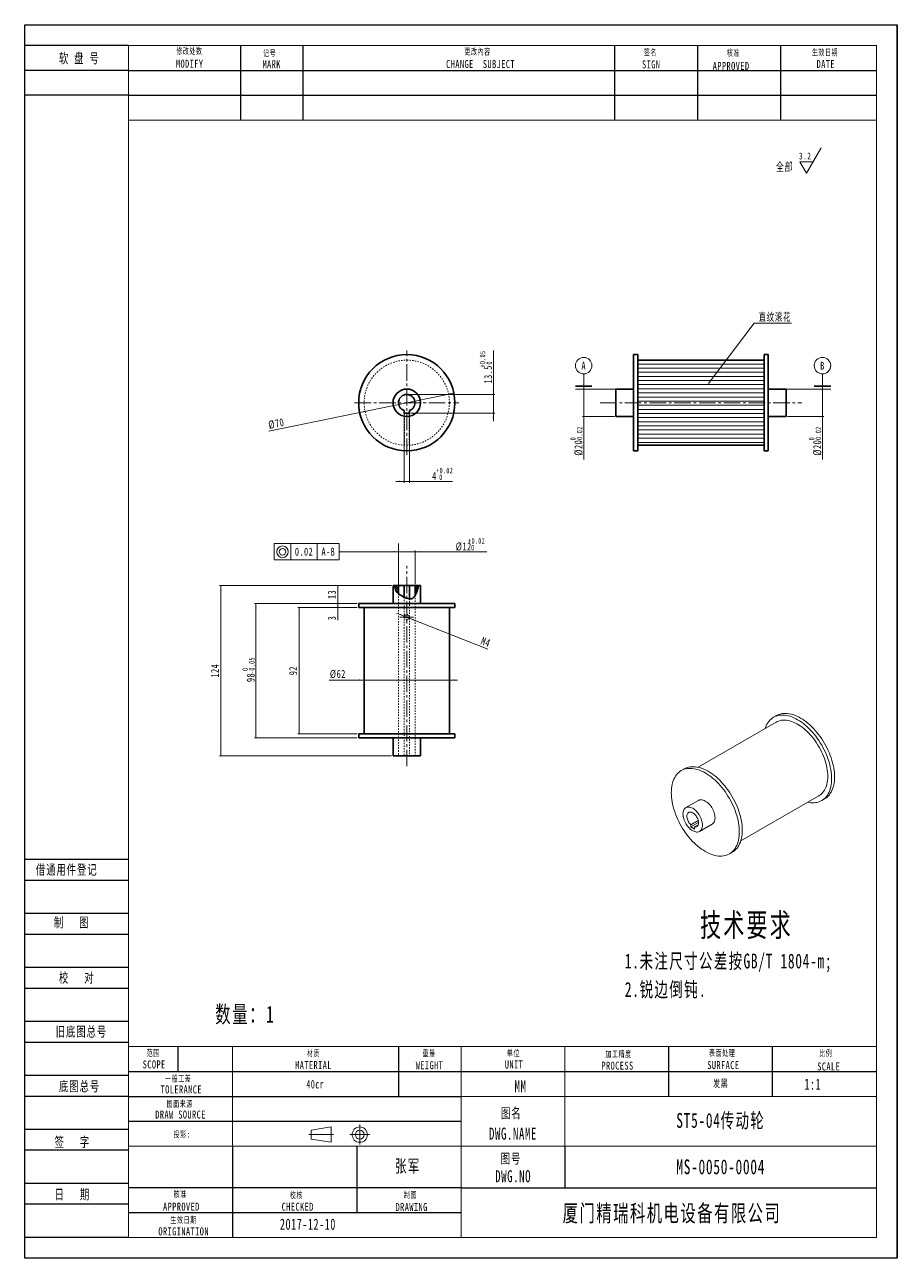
# Model space of a CAD drawing. Header units: millimetres. Extents: x 0 to 2755, y 0 to 898.
# Drawn here: x 2120 to 2755, y 0 to 898 of the extents above; entities that cross this region are included whole.
import ezdxf

# ---------------------------------------------------------------- set-up
doc = ezdxf.new("R2010")
doc.units = ezdxf.units.MM
doc.set_wipeout_variables(frame=1)
for name, pattern in [('AD_LTYPE3 0 mm', [16, 11, -1, 1, -1, 1, -1]), ('点画线', [18, 12, -2, 2, -2]), ('虚线', [2, 1, -1])]:
    doc.linetypes.add(name, pattern=pattern)
doc.layers.get('0').update_dxf_attribs({"lineweight": 35})
for name, color, linetype, lineweight in [('ACAD0', 7, 'Continuous', 0), ('ACADA-定位3-标高', 171, 'Continuous', 0), ('ACADA-构件3-柱砼', 9, 'Continuous', 0), ('ACADA-构件8-屋面', 7, 'Continuous', 0), ('EB0', 7, 'Continuous', 35), ('中心线层', 1, '点画线', 18), ('剖面线层', 4, 'Continuous', 18), ('尺寸线层', 3, 'Continuous', 18), ('虚线层', 6, '虚线', 18)]:
    doc.layers.add(name, color=color, linetype=linetype, lineweight=lineweight)
doc.styles.add('标准', font='', dxfattribs={"width": 0.667})
doc.styles.get('标准').set_extended_font_data('宋体')
doc.dimstyles.new('标准', dxfattribs={"dimtxt": 5.779688, "dimasz": 3.5, "dimexe": 1, "dimexo": 1, "dimgap": 1.209086, "dimtad": 1, "dimdec": 1, "dimdsep": 46, "dimtxsty": '标准', "dimblk": '_CAXARROW', "dimcen": 0, "dimdle": 7, "dimazin": 2, "dimtfac": 0.707107, "dimtdec": 3, "dimtmove": 0, "dimatfit": 3, "dimfxl": 0, "dimfrac": 2, "dimtolj": 1, "dimarcsym": 0})

# ---------------------------------------------------------------- blocks, each defined once
blk = doc.blocks.new('*X78')
at = {"layer": '尺寸线层', "linetype": 'Continuous', "lineweight": 18}
for points in [[(2348.34, 489.78), (2348.78, 486.28), (2347.9, 486.28)], [(2348.34, 476.78), (2348.78, 480.28), (2347.9, 480.28)]]:
    blk.add_hatch(color=0, dxfattribs=at).paths.add_polyline_path(points, flags=0)
at = {"layer": '尺寸线层', "color": 0, "linetype": 'Continuous', "lineweight": 18}
for p, q in [((2387.53, 489.78), (2347.34, 489.78)), ((2348.34, 489.78), (2348.34, 476.78)), ((2362.53, 476.78), (2347.34, 476.78))]:
    blk.add_line(p, q, dxfattribs=at)
at = {"layer": '尺寸线层', "color": 0, "linetype": 'Continuous', "lineweight": 18, "insert": (2344.03, 483.28), "char_height": 5.78, "width": 8.1213, "attachment_point": 5, "rotation": 90, "line_spacing_factor": 1.15057, "style": '标准'}
blk.add_mtext('\\T1.1;13', dxfattribs=at)
blk = doc.blocks.new('_CAXARROW')
blk.add_hatch(color=0).paths.add_polyline_path([(0, 0), (-1, 0.125), (-1, -0.125)], flags=0)
blk = doc.blocks.new('*X79')
at = {"layer": '尺寸线层', "linetype": 'Continuous', "lineweight": 18}
for points in [[(2348.34, 476.78), (2347.9, 480.28), (2348.78, 480.28)], [(2348.34, 473.78), (2347.9, 470.28), (2348.78, 470.28)]]:
    blk.add_hatch(color=0, dxfattribs=at).paths.add_polyline_path(points, flags=0)
at = {"layer": '尺寸线层', "color": 0, "linetype": 'Continuous', "lineweight": 18}
for p, q in [((2362.53, 476.78), (2347.34, 476.78)), ((2348.34, 464.44), (2348.34, 482.78)), ((2362.53, 473.78), (2347.34, 473.78))]:
    blk.add_line(p, q, dxfattribs=at)
at = {"layer": '尺寸线层', "color": 0, "linetype": 'Continuous', "lineweight": 18, "insert": (2344.03, 466.11), "char_height": 5.78, "width": 3.598, "attachment_point": 5, "rotation": 90, "line_spacing_factor": 1.15057, "style": '标准'}
blk.add_mtext('\\T1.1;3', dxfattribs=at)
blk = doc.blocks.new('*X80')
at = {"layer": '尺寸线层', "linetype": 'Continuous', "lineweight": 18}
for p, q in [((10.39, -2.26), (21.02, 16.15)), ((5.56, 6.11), (15.22, 6.11)), ((10.39, -2.26), (5.56, 6.11))]:
    blk.add_line(p, q, dxfattribs=at)
at = {"layer": '尺寸线层', "linetype": 'Continuous', "lineweight": 18, "line_spacing_factor": 1.15057, "style": '标准'}
for s, insert, char_height, width, attachment_point in [('\\T1.1;3.2', (13.89, 10.25), 4.986, 10.9085, 6), ('\\T1.1;全部', (-5.55, 2.04), 6.165, 27.4622, 5)]:
    blk.add_mtext(s, dxfattribs=dict(at, insert=insert, char_height=char_height, width=width, attachment_point=attachment_point))
blk = doc.blocks.new('*X81')
at = {"layer": '尺寸线层', "linetype": 'Continuous', "lineweight": 18}
for points in [[(2320.15, 473.78), (2320.58, 470.28), (2319.71, 470.28)], [(2320.15, 381.78), (2320.58, 385.28), (2319.71, 385.28)]]:
    blk.add_hatch(color=0, dxfattribs=at).paths.add_polyline_path(points, flags=0)
at = {"layer": '尺寸线层', "color": 0, "linetype": 'Continuous', "lineweight": 18}
for p, q in [((2362.53, 473.78), (2319.15, 473.78)), ((2320.15, 473.78), (2320.15, 381.78)), ((2362.53, 381.78), (2319.15, 381.78))]:
    blk.add_line(p, q, dxfattribs=at)
at = {"layer": '尺寸线层', "color": 0, "linetype": 'Continuous', "lineweight": 18, "insert": (2315.84, 427.78), "char_height": 5.78, "width": 8.1213, "attachment_point": 5, "rotation": 90, "line_spacing_factor": 1.15057, "style": '标准'}
blk.add_mtext('\\T1.1;92', dxfattribs=at)
blk = doc.blocks.new('*X82')
at = {"layer": '尺寸线层', "linetype": 'Continuous', "lineweight": 18}
for points in [[(2263.3, 489.78), (2262.86, 486.28), (2263.74, 486.28)], [(2263.3, 365.78), (2262.86, 369.28), (2263.74, 369.28)]]:
    blk.add_hatch(color=0, dxfattribs=at).paths.add_polyline_path(points, flags=0)
at = {"layer": '尺寸线层', "color": 0, "linetype": 'Continuous', "lineweight": 18}
for p, q in [((2387.53, 489.78), (2262.3, 489.78)), ((2263.3, 365.78), (2263.3, 489.78)), ((2387.53, 365.78), (2262.3, 365.78))]:
    blk.add_line(p, q, dxfattribs=at)
at = {"layer": '尺寸线层', "color": 0, "linetype": 'Continuous', "lineweight": 18, "insert": (2258.99, 427.78), "char_height": 5.78, "width": 12.8694, "attachment_point": 5, "rotation": 90, "line_spacing_factor": 1.15057, "style": '标准'}
blk.add_mtext('\\T1.1;124', dxfattribs=at)
blk = doc.blocks.new('*X84')
at = {"color": 0, "attachment_point": 1, "rotation": 90, "line_spacing_factor": 1.15057, "style": '标准'}
for s, insert, char_height, width in [('\\T1.1;{\\H0.707107x;-0.05}', (2283.73, 425.39), 5.7797, 20.9352), ('\\T1.1;{\\H0.707107x;0}', (2278.85, 427.59), 5.7797, 20.9352), ('\\T1.1;98', (2282.04, 419.48), 5.78, 33.682)]:
    blk.add_mtext(s, dxfattribs=dict(at, insert=insert, char_height=char_height, width=width))
blk = doc.blocks.new('*X83')
at = {"layer": '尺寸线层', "linetype": 'Continuous', "lineweight": 18}
for points in [[(2288.78, 476.78), (2289.22, 473.28), (2288.34, 473.28)], [(2288.78, 378.78), (2289.22, 382.28), (2288.34, 382.28)]]:
    blk.add_hatch(color=0, dxfattribs=at).paths.add_polyline_path(points, flags=0)
at = {"layer": '尺寸线层', "color": 0, "linetype": 'Continuous', "lineweight": 18}
for p, q in [((2362.53, 476.78), (2287.78, 476.78)), ((2288.78, 476.78), (2288.78, 378.78)), ((2362.53, 378.78), (2287.78, 378.78))]:
    blk.add_line(p, q, dxfattribs=at)
blk.add_blockref('*X84', (0, 0), dxfattribs=at)
blk = doc.blocks.new('*X85')
at = {"layer": '尺寸线层', "color": 0, "linetype": 'Continuous', "lineweight": 18}
for p, q in [((-90.47, 6), (-78.47, 6)), ((-90.47, 6), (-90.47, -6)), ((-78.47, -6), (-78.47, 6)), ((-78.47, 6), (-43.08, 6)), ((-59.1, -6), (-59.1, 6)), ((-43.08, -6), (-43.08, 6)), ((0, -24.6), (0, 6)), ((-78.47, -6), (-90.47, -6)), ((-78.47, -6), (-43.08, -6)), ((-0.07, 0), (-43.08, 0)), ((0, 0), (-0.07, 0))]:
    blk.add_line(p, q, dxfattribs=at)
for radius in [4.2, 2.4]:
    blk.add_circle((-84.47, 0), radius, dxfattribs=at)
at = {"layer": '尺寸线层', "color": 0, "linetype": 'Continuous', "lineweight": 18, "char_height": 5.78, "attachment_point": 5, "line_spacing_factor": 1.15057, "style": '标准'}
for s, insert, width in [('\\T1.1;0.02', (-68.79, 0), 17.1678), ('\\T1.1;A-B', (-51.09, 0), 12.8694)]:
    blk.add_mtext(s, dxfattribs=dict(at, insert=insert, width=width))
blk = doc.blocks.new('*X87')
at = {"color": 0, "char_height": 5.7797, "attachment_point": 1, "line_spacing_factor": 1.15057, "style": '标准'}
for s, insert, width in [('\\T1.1;%%C12', (2434.16, 521.12), 39.8415), ('\\T1.1;{\\H0.707107x;+0.02}', (2443.2, 524.31), 20.9352), ('\\T1.1;{\\H0.707107x;0}', (2445.35, 519.43), 20.9352)]:
    blk.add_mtext(s, dxfattribs=dict(at, insert=insert, width=width))
blk = doc.blocks.new('*X86')
at = {"layer": '尺寸线层', "linetype": 'Continuous', "lineweight": 18}
for points in [[(2392.53, 514.38), (2389.03, 514.82), (2389.03, 513.94)], [(2404.53, 514.38), (2408.03, 514.82), (2408.03, 513.94)]]:
    blk.add_hatch(color=0, dxfattribs=at).paths.add_polyline_path(points, flags=0)
at = {"layer": '尺寸线层', "color": 0, "linetype": 'Continuous', "lineweight": 18}
for p, q in [((2386.53, 514.38), (2456.71, 514.38)), ((2392.53, 490.78), (2392.53, 515.38)), ((2404.53, 490.78), (2404.53, 515.38))]:
    blk.add_line(p, q, dxfattribs=at)
blk.add_blockref('*X87', (0, 0), dxfattribs=at)
blk = doc.blocks.new('*X88')
at = {"layer": '尺寸线层', "linetype": 'Continuous', "lineweight": 18}
for points in [[(2396.67, 467.52), (2393.25, 468.4), (2393.57, 469.21)], [(2400.39, 466.04), (2403.48, 464.35), (2403.8, 465.16)]]:
    blk.add_hatch(color=0, dxfattribs=at).paths.add_polyline_path(points, flags=0)
at = {"layer": '尺寸线层', "color": 0, "linetype": 'Continuous', "lineweight": 18}
blk.add_line((2457.52, 443.4), (2391.09, 469.73), dxfattribs=at)
at = {"layer": '尺寸线层', "color": 0, "linetype": 'Continuous', "lineweight": 18, "insert": (2456, 448.64), "char_height": 5.78, "width": 11.7241, "attachment_point": 5, "rotation": 338.385, "line_spacing_factor": 1.15057, "style": '标准'}
blk.add_mtext('\\T1.1;M4', dxfattribs=at)
blk = doc.blocks.new('*X89')
at = {"layer": '尺寸线层', "linetype": 'Continuous', "lineweight": 18}
for points in [[(2432.8, 629.91), (2429.29, 629.63), (2429.46, 628.77)], [(2364.25, 615.73), (2367.59, 616.87), (2367.77, 616.02)]]:
    blk.add_hatch(color=0, dxfattribs=at).paths.add_polyline_path(points, flags=0)
at = {"layer": '尺寸线层', "color": 0, "linetype": 'Continuous', "lineweight": 18}
blk.add_line((2298.18, 602.07), (2432.8, 629.91), dxfattribs=at)
at = {"layer": '尺寸线层', "color": 0, "linetype": 'Continuous', "lineweight": 18, "insert": (2303.56, 607.58), "char_height": 5.7797, "width": 14.5339, "attachment_point": 5, "rotation": 11.68472, "line_spacing_factor": 1.15057, "style": '标准'}
blk.add_mtext('\\T1.1;%%C70', dxfattribs=at)
blk = doc.blocks.new('*X91')
at = {"color": 0, "attachment_point": 1, "rotation": 90, "line_spacing_factor": 1.15057, "style": '标准'}
for s, insert, char_height, width in [('\\T1.1;{\\H0.707107x;+0.05}', (2451.59, 648.48), 5.7797, 20.9352), ('\\T1.1;13.5', (2454.78, 636.87), 5.78, 44.973), ('\\T1.1;{\\H0.707107x;0}', (2456.47, 650.62), 5.7797, 20.9352)]:
    blk.add_mtext(s, dxfattribs=dict(at, insert=insert, char_height=char_height, width=width))
blk = doc.blocks.new('*X90')
at = {"layer": '尺寸线层', "linetype": 'Continuous', "lineweight": 18}
for points in [[(2461.52, 628.82), (2461.08, 632.32), (2461.96, 632.32)], [(2461.52, 615.32), (2461.08, 611.82), (2461.96, 611.82)]]:
    blk.add_hatch(color=0, dxfattribs=at).paths.add_polyline_path(points, flags=0)
at = {"layer": '尺寸线层', "color": 0, "linetype": 'Continuous', "lineweight": 18}
for p, q in [((2461.52, 609.32), (2461.52, 660.78)), ((2399.53, 628.82), (2462.52, 628.82)), ((2401.53, 615.32), (2462.52, 615.32))]:
    blk.add_line(p, q, dxfattribs=at)
blk.add_blockref('*X91', (0, 0), dxfattribs=at)
blk = doc.blocks.new('*X93')
at = {"color": 0, "attachment_point": 1, "line_spacing_factor": 1.15057, "style": '标准'}
for s, insert, char_height, width in [('\\T1.1;{\\H0.707107x;+0.02}', (2419.96, 575.53), 5.7797, 20.9352), ('\\T1.1;4', (2416.98, 572.35), 5.78, 27.7366), ('\\T1.1;{\\H0.707107x;0}', (2422.11, 570.65), 5.7797, 20.9352)]:
    blk.add_mtext(s, dxfattribs=dict(at, insert=insert, char_height=char_height, width=width))
blk = doc.blocks.new('*X92')
at = {"layer": '尺寸线层', "linetype": 'Continuous', "lineweight": 18}
for points in [[(2396.53, 565.6), (2393.03, 566.04), (2393.03, 565.17)], [(2400.53, 565.6), (2404.03, 566.04), (2404.03, 565.17)]]:
    blk.add_hatch(color=0, dxfattribs=at).paths.add_polyline_path(points, flags=0)
at = {"layer": '尺寸线层', "color": 0, "linetype": 'Continuous', "lineweight": 18}
for p, q in [((2396.53, 614.32), (2396.53, 564.6)), ((2400.53, 614.32), (2400.53, 564.6)), ((2390.53, 565.6), (2431.78, 565.6))]:
    blk.add_line(p, q, dxfattribs=at)
blk.add_blockref('*X93', (0, 0), dxfattribs=at)
blk = doc.blocks.new('*X94')
at = {"layer": 'EB0', "linetype": 'Continuous', "lineweight": 18}
blk.add_hatch(color=0, dxfattribs=at).paths.add_polyline_path([(-48.31, -43.83), (-46.54, -40.77), (-45.85, -41.3)], flags=0)
at = {"layer": 'EB0', "color": 0, "linetype": 'Continuous', "lineweight": 18}
for p, q in [((-48.31, -43.83), (-15.17, 0)), ((-15.17, 0), (12.17, 0))]:
    blk.add_line(p, q, dxfattribs=at)
at = {"layer": 'EB0', "color": 0, "linetype": 'Continuous', "lineweight": 18, "insert": (0, 4.31), "char_height": 5.78, "width": 33.7767, "attachment_point": 5, "line_spacing_factor": 1.15057, "style": '标准'}
blk.add_mtext('\\T1.1;直纹滚花', dxfattribs=at)
blk = doc.blocks.new('*X96')
at = {"color": 0, "char_height": 5.7797, "attachment_point": 1, "rotation": 90, "line_spacing_factor": 1.15057, "style": '标准'}
for s, insert, width in [('\\T1.1;{\\H0.707107x;-0.02}', (2522.24, 593.27), 20.9352), ('\\T1.1;{\\H0.707107x;0}', (2517.36, 595.46), 20.9352), ('\\T1.1;%%C20', (2520.55, 584.27), 39.8415)]:
    blk.add_mtext(s, dxfattribs=dict(at, insert=insert, width=width))
blk = doc.blocks.new('*X95')
at = {"layer": '尺寸线层', "linetype": 'Continuous', "lineweight": 18}
for points in [[(2527.29, 632.82), (2527.73, 636.32), (2526.85, 636.32)], [(2527.29, 612.82), (2527.73, 609.32), (2526.85, 609.32)]]:
    blk.add_hatch(color=0, dxfattribs=at).paths.add_polyline_path(points, flags=0)
at = {"layer": '尺寸线层', "color": 0, "linetype": 'Continuous', "lineweight": 18}
for p, q in [((2527.29, 638.82), (2527.29, 581.47)), ((2549.59, 632.82), (2526.29, 632.82)), ((2549.59, 612.82), (2526.29, 612.82))]:
    blk.add_line(p, q, dxfattribs=at)
blk.add_blockref('*X96', (0, 0), dxfattribs=at)
blk = doc.blocks.new('*X97')
at = {"layer": '尺寸线层', "color": 0, "linetype": 'Continuous', "lineweight": 18}
for p, q in [((0, 2), (0, 11)), ((23.3, 0), (-6, 0))]:
    blk.add_line(p, q, dxfattribs=at)
at = {"layer": '尺寸线层', "color": 0, "linetype": 'Continuous', "lineweight": 35}
blk.add_line((-6, 2), (6, 2), dxfattribs=at)
at = {"layer": '尺寸线层', "color": 0, "linetype": 'Continuous', "lineweight": 18}
blk.add_circle((0, 17), 6, dxfattribs=at)
at = {"layer": '尺寸线层', "color": 0, "linetype": 'Continuous', "lineweight": 18, "insert": (0, 17), "char_height": 5.78, "width": 3.9514, "attachment_point": 5, "line_spacing_factor": 1.15057, "style": '标准'}
blk.add_mtext('\\T1.1;A', dxfattribs=at)
blk = doc.blocks.new('*X98')
at = {"layer": '尺寸线层', "color": 0, "linetype": 'Continuous', "lineweight": 18}
for p, q in [((0, 2), (0, 11)), ((-26.42, 0), (6, 0))]:
    blk.add_line(p, q, dxfattribs=at)
at = {"layer": '尺寸线层', "color": 0, "linetype": 'Continuous', "lineweight": 35}
blk.add_line((-6, 2), (6, 2), dxfattribs=at)
at = {"layer": '尺寸线层', "color": 0, "linetype": 'Continuous', "lineweight": 18}
blk.add_circle((0, 17), 6, dxfattribs=at)
at = {"layer": '尺寸线层', "color": 0, "linetype": 'Continuous', "lineweight": 18, "insert": (0, 17), "char_height": 5.78, "width": 3.8229, "attachment_point": 5, "line_spacing_factor": 1.15057, "style": '标准'}
blk.add_mtext('\\T1.1;B', dxfattribs=at)
blk = doc.blocks.new('*X100')
at = {"color": 0, "char_height": 5.7797, "attachment_point": 1, "rotation": 90, "line_spacing_factor": 1.15057, "style": '标准'}
for s, insert, width in [('\\T1.1;{\\H0.707107x;-0.02}', (2695.96, 593.27), 20.9352), ('\\T1.1;{\\H0.707107x;0}', (2691.09, 595.46), 20.9352), ('\\T1.1;%%C20', (2694.27, 584.27), 39.8415)]:
    blk.add_mtext(s, dxfattribs=dict(at, insert=insert, width=width))
blk = doc.blocks.new('*X99')
at = {"layer": '尺寸线层', "linetype": 'Continuous', "lineweight": 18}
for points in [[(2701.01, 632.82), (2700.58, 636.32), (2701.45, 636.32)], [(2701.01, 612.82), (2700.58, 609.32), (2701.45, 609.32)]]:
    blk.add_hatch(color=0, dxfattribs=at).paths.add_polyline_path(points, flags=0)
at = {"layer": '尺寸线层', "color": 0, "linetype": 'Continuous', "lineweight": 18}
for p, q in [((2701.01, 581.47), (2701.01, 638.82)), ((2675.59, 632.82), (2702.01, 632.82)), ((2675.59, 612.82), (2702.01, 612.82))]:
    blk.add_line(p, q, dxfattribs=at)
blk.add_blockref('*X100', (0, 0), dxfattribs=at)
blk = doc.blocks.new('*X101')
at = {"layer": '尺寸线层', "linetype": 'Continuous', "lineweight": 18}
for points in [[(2367.53, 420.97), (2364.03, 421.41), (2364.03, 420.53)], [(2429.53, 420.97), (2433.03, 421.41), (2433.03, 420.53)]]:
    blk.add_hatch(color=0, dxfattribs=at).paths.add_polyline_path(points, flags=0)
at = {"layer": '尺寸线层', "color": 0, "linetype": 'Continuous', "lineweight": 18}
for p, q in [((2367.53, 426.78), (2367.53, 419.97)), ((2429.53, 426.78), (2429.53, 419.97)), ((2341.96, 420.97), (2435.53, 420.97))]:
    blk.add_line(p, q, dxfattribs=at)
at = {"layer": '尺寸线层', "color": 0, "linetype": 'Continuous', "lineweight": 18, "insert": (2348.34, 425.28), "char_height": 5.7797, "width": 12.6446, "attachment_point": 5, "line_spacing_factor": 1.15057, "style": '标准'}
blk.add_mtext('\\T1.1;%%C62', dxfattribs=at)

msp = doc.modelspace()

# ---------------------------------------------------------------- hatches: boundary and pattern name
at = {"layer": '剖面线层', "linetype": 'Continuous', "lineweight": 18}
h = msp.add_hatch(dxfattribs=at)
h.set_pattern_fill('无图案', color=256, style=0, pattern_type=0)
h.set_pattern_definition([(180, (0, 0), (-7e-16, -3), [])])
edge = h.paths.add_edge_path(flags=0)
edge.add_line((2571.94, 591.82), (2566.59, 591.82))
edge.add_line((2571.94, 591.82), (2572.03, 591.83))
edge.add_line((2572.03, 591.83), (2572.3, 591.84))
edge.add_line((2572.3, 591.84), (2572.71, 591.85))
edge.add_line((2572.71, 591.85), (2573.23, 591.87))
edge.add_line((2573.23, 591.87), (2573.78, 591.87))
edge.add_line((2573.78, 591.87), (2574.31, 591.86))
edge.add_line((2574.31, 591.86), (2574.76, 591.85))
edge.add_line((2574.76, 591.85), (2575.08, 591.83))
edge.add_line((2575.08, 591.83), (2575.22, 591.82))
edge.add_line((2658.59, 591.82), (2575.22, 591.82))
edge.add_line((2658.59, 653.82), (2658.59, 591.82))
edge.add_line((2566.59, 653.82), (2658.59, 653.82))
edge.add_line((2566.59, 591.82), (2566.59, 653.82))
h = msp.add_hatch(dxfattribs=at)
h.set_pattern_fill('无图案', color=256, style=0, pattern_type=0)
h.set_pattern_definition([(45, (0, 0), (-0.7071068, 0.7071068), [])])
edge = h.paths.add_edge_path(flags=0)
edge.add_spline(control_points=[(2404.53, 482.34), (2405.88, 484.35), (2406.68, 487.31), (2406.99, 489.78)], knot_values=[0, 0, 0, 0, 7.896988, 7.896988, 7.896988, 7.896988], weights=[1, 1, 1, 1], degree=3, periodic=0)
edge.add_line((2404.53, 489.78), (2406.99, 489.78))
edge.add_line((2404.53, 482.34), (2404.53, 489.78))
edge = h.paths.add_edge_path(flags=0)
edge.add_line((2392.53, 489.78), (2392.53, 483.8))
edge.add_line((2389.74, 489.78), (2392.53, 489.78))
edge.add_line((2392.53, 489.78), (2389.74, 489.78))
edge.add_spline(control_points=[(2389.74, 489.78), (2389.77, 488.31), (2390.33, 485.87), (2391.88, 484.31), (2392.53, 483.8)], knot_values=[0, 0, 0, 0, 4.38882, 6.840342, 6.840342, 6.840342, 6.840342], weights=[1, 1, 1, 1, 1], degree=3, periodic=0)

# ---------------------------------------------------------------- linework, layer by layer
at = {"layer": 'ACAD0', "linetype": 'Continuous', "lineweight": 0}
for p, q in [((2196.09, 882.92), (2740.36, 882.92)), ((2196.09, 15.12), (2196.09, 882.92)), ((2740.36, 882.92), (2740.36, 15.12)), ((2196.09, 828.49), (2740.36, 828.49)), ((2196.09, 154.21), (2740.36, 154.21)), ((2271.68, 81.64), (2271.68, 154.21)), ((2437.99, 15.12), (2437.99, 154.21)), ((2513.58, 81.64), (2513.58, 154.21)), ((2437.99, 117.92), (2740.36, 117.92)), ((2196.09, 81.64), (2740.36, 81.64)), ((2196.09, 15.12), (2740.36, 15.12))]:
    msp.add_line(p, q, dxfattribs=at)
at = {"layer": 'ACAD0', "color": 7, "linetype": 'Continuous', "lineweight": 15}
for p, q in [((2667.44, 390.36), (2610.51, 357.49)), ((2667.56, 395.05), (2665.44, 393.82)), ((2600.39, 356.27), (2598.27, 355.04)), ((2610.77, 333.39), (2601.57, 328.08)), ((2641.51, 303.8), (2698.44, 336.66)), ((2700.44, 333.2), (2702.56, 334.42)), ((2610.57, 318.75), (2605.16, 315.62)), ((2610.8, 317.37), (2605.16, 314.12)), ((2605.16, 315.62), (2605.16, 314.12)), ((2610.57, 315.48), (2607.99, 313.99)), ((2611.57, 310.76), (2620.76, 316.07)), ((2605.16, 314.12), (2607.99, 312.48)), ((2607.99, 312.48), (2607.99, 313.99)), ((2633.26, 294.42), (2635.39, 295.64))]:
    msp.add_line(p, q, dxfattribs=at)
for points in [[(2707.69, 349.22), (2707.65, 350.85), (2707.53, 352.51), (2707.34, 354.21), (2707.07, 355.94), (2706.72, 357.69), (2706.3, 359.46), (2705.81, 361.25), (2705.24, 363.04), (2704.6, 364.83), (2703.9, 366.62), (2703.12, 368.39), (2702.29, 370.16), (2701.39, 371.9), (2700.44, 373.61), (2699.43, 375.3), (2698.37, 376.94), (2697.26, 378.55), (2696.11, 380.11), (2694.91, 381.61), (2693.68, 383.06), (2692.41, 384.44), (2691.11, 385.77), (2689.79, 387.02), (2688.45, 388.19), (2687.09, 389.29), (2685.71, 390.31), (2684.33, 391.24), (2682.94, 392.09), (2681.55, 392.84), (2680.17, 393.51), (2678.79, 394.08), (2677.43, 394.55), (2676.09, 394.93), (2674.77, 395.2), (2673.47, 395.38), (2672.2, 395.46), (2670.97, 395.43), (2669.77, 395.31), (2668.62, 395.08), (2667.51, 394.76), (2666.45, 394.34), (2665.44, 393.82), (2664.49, 393.21), (2663.59, 392.5), (2662.76, 391.7), (2661.98, 390.81), (2661.28, 389.84), (2660.64, 388.78), (2660.08, 387.65), (2659.58, 386.43), (2659.32, 385.67)], [(2709.81, 350.45), (2709.77, 352.07), (2709.65, 353.74), (2709.46, 355.44), (2709.19, 357.16), (2708.84, 358.92), (2708.42, 360.69), (2707.93, 362.47), (2707.36, 364.26), (2706.72, 366.05), (2706.02, 367.84), (2705.25, 369.62), (2704.41, 371.38), (2703.52, 373.12), (2702.56, 374.84), (2701.55, 376.52), (2700.49, 378.17), (2699.38, 379.77), (2698.23, 381.33), (2697.03, 382.84), (2695.8, 384.28), (2694.53, 385.67), (2693.24, 386.99), (2691.91, 388.24), (2690.57, 389.42), (2689.21, 390.52), (2687.83, 391.53), (2686.45, 392.47), (2685.06, 393.31), (2683.67, 394.07), (2682.29, 394.73), (2680.92, 395.3), (2679.55, 395.78), (2678.21, 396.15), (2676.89, 396.43), (2675.59, 396.6), (2674.32, 396.68), (2673.09, 396.66), (2671.89, 396.53), (2670.74, 396.31), (2669.63, 395.99), (2668.57, 395.56), (2667.56, 395.05)], [(2704.86, 350.85), (2704.82, 352.38), (2704.71, 353.94), (2704.51, 355.53), (2704.25, 357.15), (2703.9, 358.8), (2703.49, 360.46), (2703, 362.13), (2702.44, 363.81), (2701.81, 365.49), (2701.12, 367.15), (2700.36, 368.81), (2699.55, 370.45), (2698.67, 372.06), (2697.74, 373.64), (2696.75, 375.19), (2695.72, 376.7), (2694.64, 378.16), (2693.52, 379.57), (2692.37, 380.92), (2691.18, 382.21), (2689.96, 383.44), (2688.72, 384.59), (2687.46, 385.67), (2686.18, 386.68), (2684.89, 387.6), (2683.59, 388.44), (2682.29, 389.19), (2680.99, 389.85), (2679.7, 390.41), (2678.43, 390.89), (2677.16, 391.26), (2675.92, 391.54), (2674.7, 391.72), (2673.51, 391.8), (2672.36, 391.79), (2671.24, 391.67), (2670.16, 391.45), (2669.13, 391.14), (2668.14, 390.73), (2667.44, 390.36)], [(2640.51, 310.44), (2640.47, 312.07), (2640.36, 313.73), (2640.16, 315.43), (2639.89, 317.16), (2639.55, 318.91), (2639.13, 320.68), (2638.63, 322.47), (2638.06, 324.26), (2637.43, 326.05), (2636.72, 327.84), (2635.95, 329.62), (2635.11, 331.38), (2634.22, 333.12), (2633.27, 334.84), (2632.26, 336.52), (2631.2, 338.17), (2630.09, 339.77), (2628.93, 341.33), (2627.74, 342.83), (2626.5, 344.28), (2625.24, 345.67), (2623.94, 346.99), (2622.62, 348.24), (2621.27, 349.41), (2619.91, 350.51), (2618.54, 351.53), (2617.15, 352.46), (2615.77, 353.31), (2614.38, 354.06), (2612.99, 354.73), (2611.62, 355.3), (2610.26, 355.77), (2608.91, 356.15), (2607.59, 356.42), (2606.29, 356.6), (2605.03, 356.68), (2603.79, 356.65), (2602.6, 356.53), (2601.44, 356.3), (2600.33, 355.98), (2599.27, 355.56), (2598.27, 355.04), (2597.31, 354.43), (2596.42, 353.72), (2595.58, 352.92), (2594.81, 352.03), (2594.1, 351.06), (2593.47, 350), (2592.9, 348.87), (2592.41, 347.65), (2591.98, 346.37), (2591.64, 345.02), (2591.37, 343.6), (2591.17, 342.13), (2591.06, 340.6), (2591.02, 339.02), (2591.06, 337.39), (2591.17, 335.73), (2591.37, 334.03), (2591.64, 332.3), (2591.98, 330.55), (2592.41, 328.78), (2592.9, 326.99), (2593.47, 325.2), (2594.1, 323.41), (2594.81, 321.62), (2595.58, 319.84), (2596.42, 318.08), (2597.31, 316.34), (2598.27, 314.62), (2599.27, 312.94), (2600.33, 311.29), (2601.44, 309.69), (2602.6, 308.13), (2603.79, 306.63), (2605.03, 305.18), (2606.29, 303.79), (2607.59, 302.47), (2608.91, 301.22), (2610.26, 300.05), (2611.62, 298.95), (2612.99, 297.93), (2614.38, 297), (2615.77, 296.15), (2617.15, 295.39), (2618.54, 294.73), (2619.91, 294.16), (2621.27, 293.69), (2622.62, 293.31), (2623.94, 293.04), (2625.24, 292.86), (2626.5, 292.78), (2627.74, 292.81), (2628.93, 292.93), (2630.09, 293.15), (2631.2, 293.48), (2632.26, 293.9), (2633.27, 294.42), (2634.22, 295.03), (2635.11, 295.74), (2635.95, 296.54), (2636.72, 297.43), (2637.43, 298.4), (2638.06, 299.46), (2638.63, 300.59), (2639.13, 301.81), (2639.55, 303.09), (2639.89, 304.44), (2640.16, 305.86), (2640.36, 307.33), (2640.47, 308.86), (2640.51, 310.44)], [(2642.64, 311.67), (2642.6, 313.29), (2642.48, 314.96), (2642.29, 316.66), (2642.01, 318.38), (2641.67, 320.14), (2641.25, 321.91), (2640.75, 323.69), (2640.18, 325.48), (2639.55, 327.27), (2638.84, 329.06), (2638.07, 330.84), (2637.24, 332.6), (2636.34, 334.34), (2635.39, 336.06), (2634.38, 337.74), (2633.32, 339.39), (2632.21, 340.99), (2631.05, 342.55), (2629.86, 344.06), (2628.62, 345.5), (2627.36, 346.89), (2626.06, 348.21), (2624.74, 349.46), (2623.39, 350.64), (2622.03, 351.74), (2620.66, 352.75), (2619.27, 353.69), (2617.89, 354.53), (2616.5, 355.29), (2615.12, 355.95), (2613.74, 356.52), (2612.38, 357), (2611.04, 357.37), (2609.71, 357.65), (2608.42, 357.83), (2607.15, 357.9), (2605.92, 357.88), (2604.72, 357.75), (2603.57, 357.53), (2602.46, 357.21), (2601.4, 356.78), (2600.39, 356.27)], [(2698.44, 336.66), (2698.67, 336.8), (2699.55, 337.4), (2700.36, 338.09), (2701.12, 338.87), (2701.81, 339.74), (2702.44, 340.69), (2703, 341.72), (2703.49, 342.83), (2703.9, 344.01), (2704.25, 345.26), (2704.51, 346.58), (2704.71, 347.95), (2704.82, 349.38), (2704.86, 350.85)], [(2702.56, 334.42), (2702.56, 334.42), (2703.52, 335.04), (2704.41, 335.74), (2705.25, 336.54), (2706.02, 337.43), (2706.72, 338.4), (2707.36, 339.46), (2707.93, 340.6), (2708.42, 341.81), (2708.84, 343.09), (2709.19, 344.45), (2709.46, 345.86), (2709.65, 347.34), (2709.77, 348.87), (2709.81, 350.45)], [(2690.31, 331.97), (2691.11, 331.81), (2692.41, 331.64), (2693.68, 331.56), (2694.91, 331.58), (2696.11, 331.71), (2697.26, 331.93), (2698.37, 332.26), (2699.43, 332.68), (2700.44, 333.2), (2701.39, 333.81), (2702.29, 334.52), (2703.12, 335.32), (2703.9, 336.21), (2704.6, 337.18), (2705.24, 338.24), (2705.81, 339.37), (2706.3, 340.58), (2706.72, 341.87), (2707.07, 343.22), (2707.34, 344.64), (2707.53, 346.11), (2707.65, 347.64), (2707.69, 349.22)], [(2622.84, 320.65), (2622.8, 321.52), (2622.68, 322.43), (2622.49, 323.37), (2622.22, 324.32), (2621.89, 325.28), (2621.49, 326.23), (2621.02, 327.16), (2620.5, 328.07), (2619.92, 328.94), (2619.3, 329.76), (2618.64, 330.53), (2617.95, 331.23), (2617.24, 331.87), (2616.5, 332.42), (2615.77, 332.89), (2615.03, 333.28), (2614.29, 333.57), (2613.58, 333.76), (2612.89, 333.85), (2612.23, 333.84), (2611.61, 333.73), (2611.03, 333.53), (2610.77, 333.39)], [(2613.64, 315.34), (2613.61, 316.22), (2613.49, 317.13), (2613.3, 318.06), (2613.03, 319.01), (2612.7, 319.97), (2612.29, 320.92), (2611.83, 321.85), (2611.3, 322.76), (2610.73, 323.63), (2610.11, 324.45), (2609.45, 325.22), (2608.76, 325.93), (2608.04, 326.56), (2607.31, 327.12), (2606.57, 327.59), (2605.83, 327.97), (2605.1, 328.26), (2604.39, 328.45), (2603.7, 328.54), (2603.04, 328.54), (2602.42, 328.43), (2601.84, 328.22), (2601.32, 327.92), (2600.85, 327.52), (2600.45, 327.04), (2600.11, 326.47), (2599.85, 325.83), (2599.66, 325.11), (2599.54, 324.34), (2599.5, 323.5), (2599.54, 322.63), (2599.66, 321.72), (2599.85, 320.78), (2600.11, 319.83), (2600.45, 318.88), (2600.85, 317.93), (2601.32, 316.99), (2601.84, 316.09), (2602.42, 315.22), (2603.04, 314.39), (2603.7, 313.62), (2604.39, 312.92), (2605.1, 312.28), (2605.83, 311.73), (2606.57, 311.26), (2607.31, 310.88), (2608.04, 310.59), (2608.76, 310.4), (2609.45, 310.3), (2610.11, 310.31), (2610.73, 310.42), (2611.3, 310.62), (2611.83, 310.93), (2612.29, 311.32), (2612.7, 311.8), (2613.03, 312.37), (2613.3, 313.02), (2613.49, 313.73), (2613.61, 314.51), (2613.64, 315.34)], [(2607.99, 313.99), (2608.52, 313.95), (2609.01, 314.01), (2609.46, 314.17), (2609.86, 314.43), (2610.19, 314.78), (2610.46, 315.22), (2610.66, 315.74), (2610.78, 316.32), (2610.82, 316.97), (2610.78, 317.66), (2610.66, 318.38), (2610.47, 319.12), (2610.2, 319.87), (2609.87, 320.61), (2609.47, 321.33), (2609.02, 322.01), (2608.53, 322.64), (2607.99, 323.22), (2607.44, 323.72), (2606.86, 324.14), (2606.28, 324.48), (2605.71, 324.72), (2605.15, 324.86), (2604.62, 324.9), (2604.12, 324.84), (2603.68, 324.67), (2603.28, 324.41), (2602.95, 324.06), (2602.68, 323.62), (2602.49, 323.1), (2602.37, 322.51), (2602.33, 321.87), (2602.37, 321.18), (2602.49, 320.45), (2602.68, 319.71), (2602.95, 318.96), (2603.29, 318.22), (2603.68, 317.51), (2604.13, 316.83), (2604.63, 316.19), (2605.16, 315.62)], [(2635.39, 295.64), (2635.39, 295.64), (2636.34, 296.26), (2637.24, 296.97), (2638.07, 297.76), (2638.84, 298.65), (2639.55, 299.63), (2640.18, 300.68), (2640.75, 301.82), (2641.25, 303.03), (2641.67, 304.31), (2642.01, 305.67), (2642.29, 307.08), (2642.48, 308.56), (2642.6, 310.09), (2642.64, 311.67)]]:
    msp.add_lwpolyline(points, dxfattribs=at)
msp.add_arc((2617.89, 320.13), 4.98, 305.32586, 5.98632, dxfattribs=at)
at = {"layer": 'ACADA-构件3-柱砼', "linetype": 'ByBlock', "lineweight": -2, "ltscale": 0.2}
for p, q in [((2120.5, 898.04), (2755.48, 898.04)), ((2120.5, 0), (2120.5, 898.04)), ((2755.48, 898.04), (2755.48, 0)), ((2755.48, 0), (2755.48, 898.04)), ((2196.09, 882.92), (2120.5, 882.92)), ((2277.73, 828.49), (2277.73, 882.92)), ((2323.09, 828.49), (2323.09, 882.92)), ((2549.86, 828.49), (2549.86, 882.92)), ((2610.34, 828.49), (2610.34, 882.92)), ((2670.81, 828.49), (2670.81, 882.92)), ((2196.09, 864.78), (2120.5, 864.78)), ((2196.09, 864.78), (2740.36, 864.78)), ((2196.09, 846.64), (2120.5, 846.64)), ((2196.09, 846.64), (2740.36, 846.64)), ((2196.09, 290.28), (2120.5, 290.28)), ((2196.09, 275.16), (2120.5, 275.16)), ((2196.09, 250.97), (2120.5, 250.97)), ((2196.09, 235.85), (2120.5, 235.85)), ((2196.09, 211.66), (2120.5, 211.66)), ((2196.09, 196.54), (2120.5, 196.54)), ((2196.09, 172.35), (2120.5, 172.35)), ((2196.09, 157.23), (2120.5, 157.23)), ((2231.96, 154.24), (2231.96, 136.07)), ((2392.63, 117.92), (2392.63, 154.21)), ((2589.17, 117.92), (2589.17, 154.21)), ((2664.76, 117.92), (2664.76, 154.21)), ((2196.09, 136.07), (2740.36, 136.07)), ((2196.09, 133.04), (2120.5, 133.04)), ((2196.09, 117.92), (2120.5, 117.92)), ((2196.09, 117.92), (2437.99, 117.92)), ((2196.09, 99.78), (2437.99, 99.78)), ((2196.09, 93.73), (2120.5, 93.73)), ((2271.68, 81.64), (2271.68, 15.12)), ((2362.39, 33.26), (2362.39, 81.64)), ((2513.58, 81.64), (2513.58, 51.4)), ((2196.09, 78.62), (2120.5, 78.62)), ((2196.09, 54.43), (2120.5, 54.43)), ((2437.99, 51.4), (2196.09, 51.4)), ((2437.99, 51.4), (2740.36, 51.4)), ((2196.09, 39.31), (2120.5, 39.31)), ((2196.09, 33.26), (2437.99, 33.26)), ((2196.09, 15.12), (2120.5, 15.12)), ((2755.48, 0), (2120.5, 0))]:
    msp.add_line(p, q, dxfattribs=at)
at = {"layer": 'ACADA-构件8-屋面', "linetype": 'Continuous', "lineweight": 18}
for p, q in [((2327.23, 90.02), (2345.19, 90.02)), ((2328.93, 93.19), (2343.5, 95.6)), ((2328.93, 93.19), (2328.93, 86.85)), ((2343.5, 95.6), (2343.5, 84.44)), ((2357.02, 90.02), (2371.58, 90.02)), ((2364.3, 82.74), (2364.3, 97.3)), ((2328.93, 86.85), (2343.5, 84.44))]:
    msp.add_line(p, q, dxfattribs=at)
for radius in [5.58, 3.17]:
    msp.add_circle((2364.3, 90.02), radius, dxfattribs=at)
at = {"layer": 'EB0'}
for p, q in [((2563.59, 657.82), (2563.59, 587.82)), ((2566.59, 657.82), (2563.59, 657.82)), ((2566.59, 657.82), (2566.59, 587.82)), ((2658.59, 657.82), (2658.59, 587.82)), ((2661.59, 657.82), (2658.59, 657.82)), ((2661.59, 657.82), (2661.59, 587.82)), ((2658.59, 653.82), (2566.59, 653.82)), ((2563.59, 632.82), (2550.59, 632.82)), ((2550.59, 632.82), (2550.59, 612.82)), ((2674.59, 632.82), (2661.59, 632.82)), ((2674.59, 632.82), (2674.59, 612.82)), ((2396.53, 617.17), (2396.53, 615.32)), ((2396.53, 615.32), (2400.53, 615.32)), ((2400.53, 615.32), (2400.53, 617.17)), ((2550.59, 612.82), (2563.59, 612.82)), ((2661.59, 612.82), (2674.59, 612.82)), ((2563.59, 587.82), (2566.59, 587.82)), ((2566.59, 591.82), (2571.94, 591.82)), ((2575.22, 591.82), (2658.59, 591.82)), ((2658.59, 587.82), (2661.59, 587.82)), ((2408.53, 489.78), (2388.53, 489.78)), ((2388.53, 489.78), (2388.53, 476.78)), ((2392.53, 489.78), (2392.53, 483.8)), ((2396.53, 489.78), (2396.53, 481.34)), ((2400.53, 489.78), (2400.53, 480.04)), ((2404.53, 482.34), (2404.53, 489.78)), ((2408.53, 476.78), (2408.53, 489.78)), ((2363.53, 476.78), (2363.53, 473.78)), ((2433.53, 476.78), (2363.53, 476.78)), ((2433.53, 473.78), (2433.53, 476.78)), ((2433.53, 473.78), (2363.53, 473.78)), ((2367.53, 473.78), (2367.53, 381.78)), ((2429.53, 381.78), (2429.53, 473.78)), ((2363.53, 381.78), (2363.53, 378.78)), ((2433.53, 381.78), (2363.53, 381.78)), ((2433.53, 378.78), (2363.53, 378.78)), ((2388.53, 378.78), (2388.53, 365.78)), ((2408.53, 365.78), (2408.53, 378.78)), ((2433.53, 378.78), (2433.53, 381.78)), ((2408.53, 365.78), (2388.53, 365.78))]:
    msp.add_line(p, q, dxfattribs=at)
for radius in [35, 10]:
    msp.add_circle((2398.53, 622.82), radius, dxfattribs=at)
msp.add_arc((2398.53, 622.82), 6, 289.47122, 250.52878, dxfattribs=at)
for points, knots in [([(2571.94, 591.82), (2571.97, 591.83), (2572.09, 591.83), (2572.35, 591.84), (2572.75, 591.86), (2573.24, 591.87), (2573.78, 591.87), (2574.28, 591.87), (2574.74, 591.82), (2574.97, 591.89), (2575.22, 591.78), (2575.22, 591.82), (2575.22, 591.82)], [0, 0, 0, 0, 0.093312, 0.362582, 0.777741, 1.29218, 1.847196, 2.380233, 2.832202, 3.15234, 3.292894, 3.293966, 3.293966, 3.293966, 3.293966]), ([(2389.74, 489.81), (2389.77, 488.34), (2390.51, 485.03), (2395.2, 481.93), (2403.72, 477.52), (2406.51, 485.98), (2406.99, 489.78)], [0, 0, 0, 0, 4.515154, 9.437833, 17.208188, 28.298168, 28.298168, 28.298168, 28.298168])]:
    msp.add_open_spline(points, degree=3, knots=knots, dxfattribs=at)
at = {"layer": '中心线层', "linetype": '点画线', "lineweight": 18}
for p, q in [((2398.53, 584.82), (2398.53, 660.82)), ((2360.53, 622.82), (2436.53, 622.82)), ((2539.2, 622.82), (2686.02, 622.82)), ((2398.53, 358.2), (2398.53, 504.11)), ((2393.53, 466.78), (2403.53, 466.78))]:
    msp.add_line(p, q, dxfattribs=at)
at = {"layer": '虚线层', "color": 6, "linetype": '虚线', "lineweight": 18}
for p, q in [((2396.53, 615.32), (2396.53, 591.89)), ((2396.88, 615.32), (2396.88, 591.82)), ((2400.18, 591.82), (2400.18, 615.32)), ((2400.53, 615.32), (2400.53, 591.89)), ((2392.53, 483.8), (2392.53, 365.78)), ((2396.53, 481.34), (2396.53, 365.78)), ((2400.53, 480.04), (2400.53, 365.78)), ((2404.53, 365.78), (2404.53, 482.34))]:
    msp.add_line(p, q, dxfattribs=at)
for centre, radius in [((2398.53, 622.82), 31), ((2398.53, 466.78), 1.65)]:
    msp.add_circle(centre, radius, dxfattribs=at)
msp.add_arc((2398.53, 466.78), 2, 255, 195, dxfattribs=at)

# ---------------------------------------------------------------- block references
at = {"layer": 'ACAD0'}
msp.add_blockref('*X80', (2679.01, 792.15), dxfattribs=at)
at = {"layer": '尺寸线层'}
msp.add_blockref('*X94', (2666.4, 680.65), dxfattribs=at)

# ---------------------------------------------------------------- texts
at = {"layer": 'ACADA-定位3-标高', "linetype": 'Continuous', "lineweight": 18, "line_spacing_factor": 1.15057, "style": '标准'}
for s, insert, char_height, width, attachment_point in [('\\T1.1;数量：1', (2259.1, 170.13), 12.343, 62.3242, 7), ('\\T1.1;ST5-04传动轮', (2626.97, 99.78), 10.7888, 226.7775, 5), ('\\T1.1;MS-0050-0004', (2626.97, 66.52), 10.7888, 226.7775, 5), ('\\T1.1;2017-12-10', (2306.23, 20.63), 8.1581, 62.6768, 7)]:
    msp.add_mtext(s, dxfattribs=dict(at, insert=insert, char_height=char_height, width=width, attachment_point=attachment_point))
at = {"layer": 'ACADA-定位3-标高', "linetype": 'AD_LTYPE3 0 mm', "lineweight": 0, "insert": (2687.83, 122.54), "char_height": 8.155, "width": 17.3889, "attachment_point": 7, "line_spacing_factor": 1.15057, "style": '标准'}
msp.add_mtext('\\T1.1;1:1', dxfattribs=at)
at = {"layer": 'ACADA-构件8-屋面', "linetype": 'Continuous', "lineweight": 18, "line_spacing_factor": 1.15057, "style": '标准'}
for s, insert, char_height, width, attachment_point in [('\\T1.1;修改处数', (2240.38, 878.58), 4.66, 33.1639, 5), ('\\T1.1;记号', (2298.74, 876.99), 4.66, 23.2172, 5), ('\\T1.1;更改內容', (2450.06, 878.17), 4.66, 63.0333, 5), ('\\T1.1;签名', (2575.81, 877.63), 4.66, 23.2172, 5), ('\\T1.1;核准', (2636.17, 877.23), 4.66, 29.8548, 5), ('\\T1.1;生效日期', (2702.86, 877.63), 4.66, 26.5263, 5), ('\\T1.1;软 盘 号', (2145.43, 877.26), 7.2817, 39.9865, 1), ('\\T1.1;MODIFY', (2240.55, 869.58), 5.8253, 26.5457, 5), ('\\T1.1;MARK', (2300.2, 869.23), 5.825, 19.908, 5), ('\\T1.1;CHANGE  SUBJECT', (2452.22, 869.35), 5.8253, 56.415, 5), ('\\T1.1;SIGN', (2576.42, 869.08), 5.825, 19.908, 5), ('\\T1.1;DATE', (2703.45, 869.35), 5.825, 19.908, 5), ('\\T1.1;APPROVED', (2634.52, 867.95), 5.8253, 26.5457, 5), ('\\T1.1;借通用件登记', (2128.65, 286.58), 7.2817, 68.7052, 1), ('\\T1.1;制   图', (2141.76, 248.2), 7.2817, 39.9865, 1), ('\\T1.1;校   对', (2145.43, 207.91), 7.2817, 39.9865, 1), ('\\T1.1;旧底图总号', (2143.09, 168.67), 7.2817, 114.0607, 1), ('\\T1.1;SCOPE', (2214.73, 141.09), 5.8253, 16.7941, 5), ('\\T1.1;范围', (2214.1, 149.23), 4.66, 14.7045, 5), ('\\T1.1;材质', (2330.65, 149.03), 4.66, 24.0031, 5), ('\\T1.1;重量', (2414.78, 149.05), 4.66, 27.1026, 5), ('\\T1.1;UNIT', (2476.55, 141.05), 5.825, 17.6142, 5), ('\\T1.1;单位', (2476.19, 149.18), 4.66, 20.9035, 5), ('\\T1.1;加工精度', (2552.62, 148.41), 4.66, 29.415, 5), ('\\T1.1;表面处理', (2628.04, 149.29), 4.66, 29.415, 5), ('\\T1.1;比例', (2703.4, 149.1), 4.66, 26.706, 5), ('\\T1.1;MATERIAL', (2330.66, 140.63), 5.8253, 24.6273, 5), ('\\T1.1;WEIGHT', (2415.06, 140.52), 5.8253, 24.4645, 5), ('\\T1.1;PROCESS', (2551.85, 140.21), 5.8253, 23.4816, 5), ('\\T1.1;SURFACE', (2628.86, 140.62), 5.8253, 23.3188, 5), ('\\T1.1;SCALE', (2705.55, 139.63), 5.8253, 24.2143, 5), ('\\T1.1;底图总号', (2145.43, 128.9), 7.282, 39.9865, 1), ('\\T1.1;TOLERANCE', (2234.43, 122.9), 5.8253, 29.5178, 5), ('\\T1.1;一般工差', (2232.21, 130.55), 4.66, 32.5145, 5), ('\\T1.1;   MM', (2474.76, 125.09), 8.738, 35.7494, 5), ('\\T1.1;图面来源', (2233.32, 112.24), 4.66, 38.7136, 5), ('\\T1.1;图名', (2474.55, 105.33), 7.282, 22.0567, 5), ('\\T1.1;投影:', (2235.02, 90.05), 4.66, 174.2608, 5), ('\\T1.1;签   字', (2142.26, 88.31), 7.2817, 39.9865, 1), ('\\T1.1;张军', (2399.24, 66.66), 9.235, 120.948, 5), ('\\T1.1;图号', (2474.34, 72.19), 7.282, 36.0046, 5), ('\\T1.1;日   期', (2142.26, 50.21), 7.2817, 39.9865, 1), ('\\T1.1;核准', (2233.67, 46.52), 4.66, 27.1026, 5), ('\\T1.1;校核', (2318.23, 45.72), 4.66, 24.0031, 5), ('\\T1.1;制图', (2401.23, 45.92), 4.66, 30.2021, 5), ('\\T1.1;APPROVED', (2234.53, 37.54), 5.8253, 27.2324, 5), ('\\T1.1;CHECKED', (2319.17, 37.54), 5.8253, 23.4816, 5), ('\\T1.1;DRAWING', (2402.05, 37.34), 5.8253, 22.6675, 5), ('\\T1.1;生效日期', (2236.12, 27.66), 4.66, 38.7136, 5), ('\\T1.1;ORIGINATION', (2236.18, 19.58), 5.8253, 32.9189, 5)]:
    msp.add_mtext(s, dxfattribs=dict(at, insert=insert, char_height=char_height, width=width, attachment_point=attachment_point))
at = {"layer": '尺寸线层', "linetype": 'Continuous', "lineweight": 18, "line_spacing_factor": 1.15057, "style": '标准'}
for s, insert, char_height, width, attachment_point in [('\\T1.1;技术要求', (2611.94, 251.08), 16.86, 116.357, 1), ('\\T1.1;1.未注尺寸公差按GB/T 1804-m;\\P2.锐边倒钝.', (2557.17, 221.81), 10.7888, 206.3231, 1), ('\\T1.1;40cr', (2331.93, 126.71), 6.157, 64.8512, 5), ('\\T1.1;发黑', (2626.97, 127), 5.394, 75.5925, 5), ('\\T1.1;DRAW SOURCE', (2233.91, 104.62), 5.8253, 75.5406, 5), ('\\T1.1;DWG.NAME', (2475.78, 90.71), 8.738, 75.5925, 5), ('\\T1.1;DWG.NO', (2475.94, 59.73), 8.738, 75.9174, 5)]:
    msp.add_mtext(s, dxfattribs=dict(at, insert=insert, char_height=char_height, width=width, attachment_point=attachment_point))
at = {"layer": '尺寸线层', "color": 1, "linetype": 'Continuous', "lineweight": 18, "insert": (2511.94, 25.35), "char_height": 12.2317, "width": 234.3278, "attachment_point": 7, "line_spacing_factor": 1.15057, "style": '标准'}
msp.add_mtext('\\T1.1;厦门精瑞科机电设备有限公司', dxfattribs=at)

# ---------------------------------------------------------------- dimensions: what is measured, and where the dimension line sits
at = {"layer": '尺寸线层'}
for base, p1, p2, override, picture, middle in [((2461.52, 628.82), (2400.53, 615.32), (2398.53, 628.82), {"dimsah": 1, "dimtol": 1, "dimtp": 0.05, "dimtm": 0, "dimtfill": 1, "dimtzin": 8}, '*X90', (2461.52, 647.8)), ((2263.3, 489.78), (2388.53, 365.78), (2388.53, 489.78), {"dimsah": 1, "dimtfill": 1, "dimtzin": 8}, '*X82', (2263.3, 427.78)), ((2348.34, 476.78), (2388.53, 489.78), (2363.53, 476.78), {"dimsah": 1, "dimtfill": 1, "dimtzin": 8}, '*X78', (2348.34, 483.28)), ((2288.78, 378.78), (2363.53, 476.78), (2363.53, 378.78), {"dimsah": 1, "dimtol": 1, "dimtp": 0, "dimtm": 0.05, "dimtfill": 1, "dimtzin": 8}, '*X83', (2288.78, 427.78)), ((2348.34, 476.78), (2363.53, 473.78), (2363.53, 476.78), {"dimsah": 1, "dimtfill": 1, "dimtzin": 8}, '*X79', (2348.34, 466.11)), ((2320.15, 381.78), (2363.53, 473.78), (2363.53, 381.78), {"dimsah": 1, "dimtfill": 1, "dimtzin": 8}, '*X81', (2320.15, 427.78))]:
    dim = msp.add_linear_dim(base=base, p1=p1, p2=p2, angle=90, dimstyle='标准', override=override, dxfattribs=at)
    dim.commit()
    dim.dimension.update_dxf_attribs({"geometry": picture, "text_midpoint": middle})
for base, p1, p2, picture, middle in [((2527.29, 612.82), (2550.59, 632.82), (2550.59, 612.82), '*X95', (2527.29, 594.15)), ((2701.01, 632.82), (2674.59, 612.82), (2674.59, 632.82), '*X99', (2701.01, 594.15))]:
    dim = msp.add_linear_dim(base=base, p1=p1, p2=p2, angle=90, text='\\A1;%%C20{\\H0.707107x;\\S 0^ -0.02;}', dimstyle='标准', override={"dimsah": 1, "dimtol": 1, "dimtp": 0, "dimtm": 0.02, "dimtfill": 1}, dxfattribs=at)
    dim.commit()
    dim.dimension.update_dxf_attribs({"geometry": picture, "text_midpoint": middle})
dim = msp.add_diameter_dim_2p(p1=(2432.8, 629.91), p2=(2364.25, 615.73), dimstyle='标准', override={"dimpost": '%%C<>', "dimsah": 1, "dimtmove": 2, "dimtfill": 1, "dimtzin": 8}, dxfattribs=at)
dim.commit()
dim.dimension.update_dxf_attribs({"geometry": '*X89', "text_midpoint": (2304.43, 603.36), "dimtype": 163})
dim = msp.add_linear_dim(base=(2400.53, 565.6), p1=(2396.53, 615.32), p2=(2400.53, 615.32), dimstyle='标准', override={"dimsah": 1, "dimtol": 1, "dimtp": 0.02, "dimtm": 0, "dimtfill": 1, "dimtzin": 8}, dxfattribs=at)
dim.commit()
dim.dimension.update_dxf_attribs({"geometry": '*X92', "text_midpoint": (2423.81, 565.6)})
for base, p1, p2, text, override, picture, middle in [((2404.53, 514.38), (2392.53, 489.78), (2404.53, 489.78), '\\A1;%%C12{\\H0.707107x;\\S+0.02^  0;}', {"dimsah": 1, "dimtol": 1, "dimtp": 0.02, "dimtm": 0, "dimtfill": 1}, '*X86', (2444.03, 514.38)), ((2429.53, 420.97), (2367.53, 427.78), (2429.53, 427.78), '%%C62', {"dimsah": 1, "dimtfill": 1}, '*X101', (2348.34, 420.97))]:
    dim = msp.add_linear_dim(base=base, p1=p1, p2=p2, text=text, dimstyle='标准', override=override, dxfattribs=at)
    dim.commit()
    dim.dimension.update_dxf_attribs({"geometry": picture, "text_midpoint": middle})
dim = msp.add_diameter_dim_2p(p1=(2396.67, 467.52), p2=(2400.39, 466.04), text='M4', dimstyle='标准', override={"dimpost": '%%C<>', "dimsah": 1, "dimtmove": 2, "dimtfill": 1}, dxfattribs=at)
dim.commit()
dim.dimension.update_dxf_attribs({"geometry": '*X88', "text_midpoint": (2454.42, 444.63), "dimtype": 163})

# ---------------------------------------------------------------- wipeouts: each hides what was drawn before it
for points in [[(2533.29, 649.82), (2533.16, 651.07), (2532.77, 652.26), (2532.14, 653.35), (2531.3, 654.28), (2530.29, 655.02), (2529.14, 655.53), (2527.92, 655.79), (2526.66, 655.79), (2525.43, 655.53), (2524.29, 655.02), (2523.27, 654.28), (2522.43, 653.35), (2521.81, 652.26), (2521.42, 651.07), (2521.29, 649.82), (2521.42, 648.58), (2521.81, 647.38), (2522.43, 646.3), (2523.27, 645.36), (2524.29, 644.63), (2525.43, 644.12), (2526.66, 643.86), (2527.92, 643.86), (2529.14, 644.12), (2530.29, 644.63), (2531.3, 645.36), (2532.14, 646.3), (2532.77, 647.38), (2533.16, 648.58)], [(2707.01, 649.82), (2706.88, 651.07), (2706.49, 652.26), (2705.87, 653.35), (2705.03, 654.28), (2704.01, 655.02), (2702.87, 655.53), (2701.64, 655.79), (2700.38, 655.79), (2699.16, 655.53), (2698.01, 655.02), (2697, 654.28), (2696.16, 653.35), (2695.53, 652.26), (2695.14, 651.07), (2695.01, 649.82), (2695.14, 648.58), (2695.53, 647.38), (2696.16, 646.3), (2697, 645.36), (2698.01, 644.63), (2699.16, 644.12), (2700.38, 643.86), (2701.64, 643.86), (2702.87, 644.12), (2704.01, 644.63), (2705.03, 645.36), (2705.87, 646.3), (2706.49, 647.38), (2706.88, 648.58)], [(2349.45, 508.38), (2349.45, 514.38), (2349.45, 514.38), (2349.45, 520.38), (2349.45, 520.38), (2333.42, 520.38), (2333.42, 520.38), (2314.06, 520.38), (2314.06, 520.38), (2302.06, 520.38), (2302.06, 520.38), (2302.06, 508.38), (2302.06, 508.38), (2314.06, 508.38), (2314.06, 508.38), (2333.42, 508.38), (2333.42, 508.38)]]:
    msp.add_wipeout(points).dxf.layer = '尺寸线层'

# ---------------------------------------------------------------- next in the draw order: block references
for name, p in [('*X97', (2527.29, 632.82)), ('*X98', (2701.01, 632.82)), ('*X85', (2392.53, 514.38))]:
    msp.add_blockref(name, p, dxfattribs=at)

doc.saveas('drawing.dxf')
